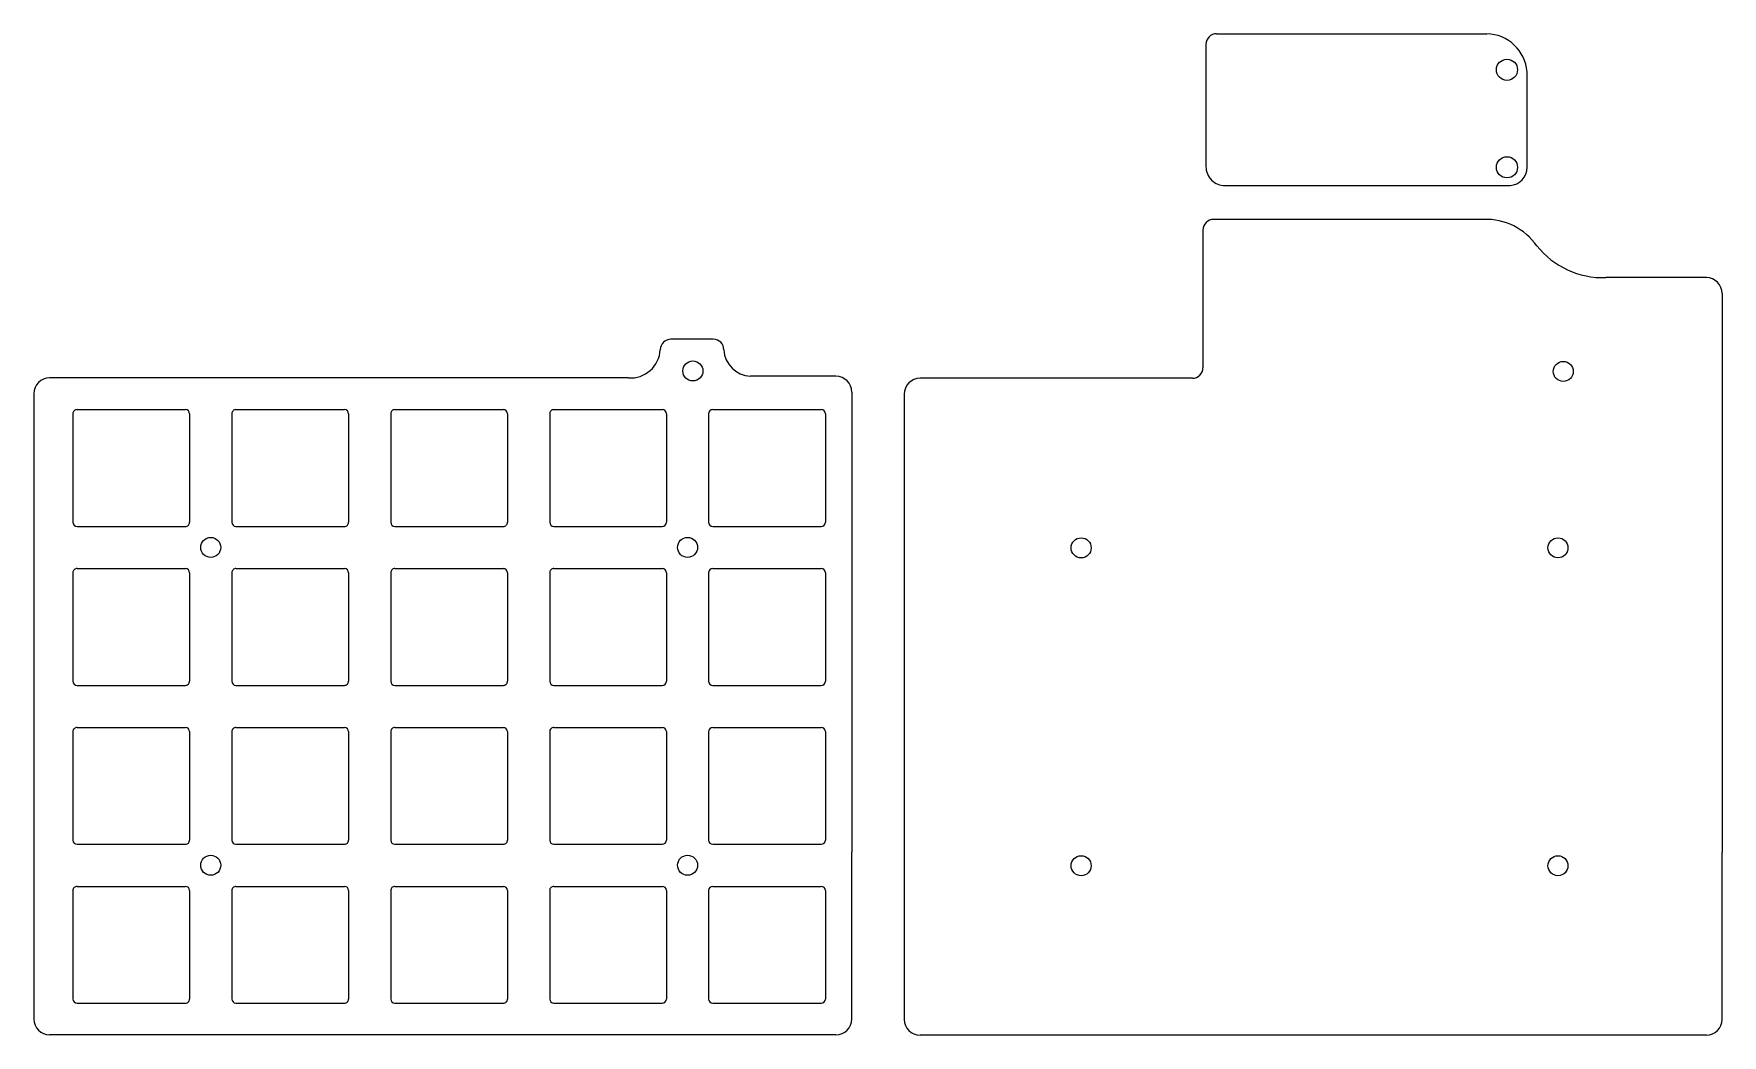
# Model space of a CAD drawing. Extents: x 42 to 244, y -151 to -31.
import ezdxf

# ---------------------------------------------------------------- set-up
doc = ezdxf.new("R2010")
doc.units = 0
doc.layers.add('BLACK', color=7, linetype='CONTINUOUS')

msp = doc.modelspace()

# ---------------------------------------------------------------- linework, layer by layer
at = {"layer": 'BLACK', "linetype": 'CONTINUOUS'}
for p, q in [((182.147, -32.3505), (182.147, -46.9855)), ((183.417, -31.0805), (215.801, -31.0805)), ((220.627, -47.0825), (220.627, -35.6525)), ((184.433, -49.2715), (218.596, -49.2715)), ((181.788, -54.6), (181.788, -66.03)), ((215.443, -53.33), (183.058, -53.33)), ((242.113, -60.315), (230.048, -60.315)), ((244.018, -62.22), (244.018, -129.213)), ((181.788, -66.03), (181.788, -71.11)), ((123.092, -67.6913), (118.013, -67.6913)), ((76.2, -72.3263), (43.561, -72.3263)), ((112.932, -72.3263), (76.2, -72.3263)), ((137.795, -72.1362), (127.537, -72.1362)), ((180.518, -72.38), (147.879, -72.38)), ((41.656, -74.2313), (41.656, -149.161)), ((139.7, -74.0412), (139.7, -129.159)), ((145.974, -74.285), (145.974, -149.215)), ((46.3375, -76.6312), (46.3375, -89.6312)), ((46.8375, -76.1312), (59.8375, -76.1312)), ((60.3375, -76.6312), (60.3375, -89.6312)), ((65.3875, -76.6312), (65.3875, -89.6312)), ((65.8875, -76.1312), (78.8875, -76.1312)), ((79.3875, -76.6312), (79.3875, -89.6312)), ((84.4375, -76.6312), (84.4375, -89.6312)), ((84.9375, -76.1312), (97.9375, -76.1312)), ((98.4375, -76.6312), (98.4375, -89.6312)), ((103.487, -76.6312), (103.487, -89.6312)), ((103.987, -76.1312), (116.987, -76.1312)), ((117.487, -76.6312), (117.487, -89.6312)), ((122.537, -76.6312), (122.537, -89.6312)), ((123.037, -76.1312), (136.037, -76.1312)), ((136.537, -76.6312), (136.537, -89.6312)), ((46.8375, -90.1312), (59.8375, -90.1312)), ((65.8875, -90.1312), (78.8875, -90.1312)), ((84.9375, -90.1312), (97.9375, -90.1312)), ((103.987, -90.1312), (116.987, -90.1312)), ((123.037, -90.1312), (136.037, -90.1312)), ((46.3375, -95.6812), (46.3375, -108.681)), ((46.8375, -95.1812), (59.8375, -95.1812)), ((60.3375, -95.6812), (60.3375, -108.681)), ((65.3875, -95.6812), (65.3875, -108.681)), ((65.8875, -95.1812), (78.8875, -95.1812)), ((79.3875, -95.6812), (79.3875, -108.681)), ((84.4375, -95.6812), (84.4375, -108.681)), ((84.9375, -95.1812), (97.9375, -95.1812)), ((98.4375, -95.6812), (98.4375, -108.681)), ((103.487, -95.6812), (103.487, -108.681)), ((103.987, -95.1812), (116.987, -95.1812)), ((117.487, -95.6812), (117.487, -108.681)), ((122.537, -95.6812), (122.537, -108.681)), ((123.037, -95.1812), (136.037, -95.1812)), ((136.537, -95.6812), (136.537, -108.681)), ((46.8375, -109.181), (59.8375, -109.181)), ((65.8875, -109.181), (78.8875, -109.181)), ((84.9375, -109.181), (97.9375, -109.181)), ((103.987, -109.181), (116.987, -109.181)), ((123.037, -109.181), (136.037, -109.181)), ((46.3375, -114.731), (46.3375, -127.731)), ((46.8375, -114.231), (59.8375, -114.231)), ((60.3375, -114.731), (60.3375, -127.731)), ((65.3875, -114.731), (65.3875, -127.731)), ((65.8875, -114.231), (78.8875, -114.231)), ((79.3875, -114.731), (79.3875, -127.731)), ((84.4375, -114.731), (84.4375, -127.731)), ((84.9375, -114.231), (97.9375, -114.231)), ((98.4375, -114.731), (98.4375, -127.731)), ((103.487, -114.731), (103.487, -127.731)), ((103.987, -114.231), (116.987, -114.231)), ((117.487, -114.731), (117.487, -127.731)), ((122.537, -114.731), (122.537, -127.731)), ((123.037, -114.231), (136.037, -114.231)), ((136.537, -114.731), (136.537, -127.731)), ((46.8375, -128.231), (59.8375, -128.231)), ((65.8875, -128.231), (78.8875, -128.231)), ((84.9375, -128.231), (97.9375, -128.231)), ((103.987, -128.231), (116.987, -128.231)), ((123.037, -128.231), (136.037, -128.231)), ((139.7, -149.161), (139.7, -129.159)), ((244.018, -149.215), (244.018, -129.213)), ((46.8375, -133.281), (59.8375, -133.281)), ((65.8875, -133.281), (78.8875, -133.281)), ((84.9375, -133.281), (97.9375, -133.281)), ((103.987, -133.281), (116.987, -133.281)), ((123.037, -133.281), (136.037, -133.281)), ((46.3375, -133.781), (46.3375, -146.781)), ((60.3375, -133.781), (60.3375, -146.781)), ((65.3875, -133.781), (65.3875, -146.781)), ((79.3875, -133.781), (79.3875, -146.781)), ((84.4375, -133.781), (84.4375, -146.781)), ((98.4375, -133.781), (98.4375, -146.781)), ((103.487, -133.781), (103.487, -146.781)), ((117.487, -133.781), (117.487, -146.781)), ((122.537, -133.781), (122.537, -146.781)), ((136.537, -133.781), (136.537, -146.781)), ((46.8375, -147.281), (59.8375, -147.281)), ((65.8875, -147.281), (78.8875, -147.281)), ((84.9375, -147.281), (97.9375, -147.281)), ((103.987, -147.281), (116.987, -147.281)), ((123.037, -147.281), (136.037, -147.281)), ((137.795, -151.066), (43.561, -151.066)), ((242.113, -151.12), (147.879, -151.12))]:
    msp.add_line(p, q, dxfattribs=at)
at = {"layer": 'BLACK'}
for centre, radius in [((218.215, -35.3985), 1.27), ((218.215, -47.0825), 1.27), ((120.65, -71.5007), 1.2), ((224.968, -71.5545), 1.2), ((62.865, -92.6487), 1.2), ((120.015, -92.6462), 1.2), ((167.183, -92.7025), 1.2), ((224.333, -92.7), 1.2), ((62.865, -130.746), 1.2), ((120.015, -130.746), 1.2), ((167.183, -130.8), 1.2), ((224.333, -130.8), 1.2)]:
    msp.add_circle(centre, radius, dxfattribs=at)
for centre, radius, start, end in [((183.417, -32.3505), 1.27, 90, 180), ((215.693, -36.0277), 4.9483, 4.34815, 88.7482), ((184.394, -47.0247), 2.2471, -181, -89), ((218.434, -47.0843), 2.1932, -85.7523, 0.047703), ((183.058, -54.6), 1.27, 90, 180), ((215.7, -60.753), 7.4274, 34.885, 91.985), ((229.792, -50.0218), 10.2964, -140.975, -88.5751), ((242.113, -62.22), 1.905, 0, 90), ((118.013, -68.9613), 1.27, 90, 180), ((123.092, -68.9613), 1.27, 0, 90), ((113.175, -68.7619), 3.5726, -93.899, -3.19897), ((127.726, -68.7732), 3.3683, -176.8, -93.2), ((43.561, -74.2313), 1.905, 90, 180), ((137.795, -74.0412), 1.905, 0, 90), ((147.879, -74.285), 1.905, 90, 180), ((180.518, -71.11), 1.27, -90, 0), ((46.8375, -76.6312), 0.5, -270.004, -179.996), ((59.8374, -76.6313), 0.5001, 0.009968, 89.99), ((65.8875, -76.6312), 0.5, -270.004, -179.996), ((78.8874, -76.6313), 0.5001, 0.009968, 89.99), ((84.9375, -76.6312), 0.5, -270.004, -179.996), ((97.9374, -76.6313), 0.5001, 0.009166, 89.9908), ((103.987, -76.6312), 0.5, -270.003, -179.997), ((116.987, -76.6313), 0.5, 0.001719, 89.9983), ((123.038, -76.6313), 0.5, 90.004, 179.996), ((136.037, -76.6313), 0.5, 0.001719, 89.9983), ((46.8376, -89.6312), 0.5001, -179.99, -90.01), ((59.8375, -89.6313), 0.5, -90.0041, 0.004126), ((65.8876, -89.6312), 0.5001, -179.99, -90.01), ((78.8875, -89.6313), 0.5, -90.0041, 0.004126), ((84.9376, -89.6312), 0.5001, -179.99, -90.01), ((97.9375, -89.6313), 0.5, -90.0033, 0.003323), ((103.988, -89.6312), 0.5, -179.998, -90.0017), ((116.987, -89.6312), 0.5, -89.996, -0.00401), ((123.038, -89.6312), 0.5, -179.998, -90.0017), ((136.037, -89.6312), 0.5, -89.996, -0.00401), ((46.8375, -95.6812), 0.5, -270.004, -179.996), ((59.8374, -95.6813), 0.5001, 0.009968, 89.99), ((65.8875, -95.6812), 0.5, -270.004, -179.996), ((78.8874, -95.6813), 0.5001, 0.009968, 89.99), ((84.9375, -95.6812), 0.5, -270.004, -179.996), ((97.9374, -95.6813), 0.5001, 0.009166, 89.9908), ((103.987, -95.6812), 0.5, -270.003, -179.997), ((116.987, -95.6813), 0.5, 0.001719, 89.9983), ((123.038, -95.6813), 0.5, 90.004, 179.996), ((136.037, -95.6813), 0.5, 0.001719, 89.9983), ((46.8376, -108.681), 0.5001, -179.99, -90.01), ((59.8375, -108.681), 0.5, -90.0041, 0.004126), ((65.8876, -108.681), 0.5001, -179.99, -90.01), ((78.8875, -108.681), 0.5, -90.0041, 0.004126), ((84.9376, -108.681), 0.5001, -179.99, -90.01), ((97.9375, -108.681), 0.5, -90.0033, 0.003323), ((103.988, -108.681), 0.5, -179.998, -90.0017), ((116.987, -108.681), 0.5, -89.996, -0.00401), ((123.038, -108.681), 0.5, -179.998, -90.0017), ((136.037, -108.681), 0.5, -89.996, -0.00401), ((46.8375, -114.731), 0.5, -270.004, -179.996), ((59.8374, -114.731), 0.5001, 0.009968, 89.99), ((65.8875, -114.731), 0.5, -270.004, -179.996), ((78.8874, -114.731), 0.5001, 0.009968, 89.99), ((84.9375, -114.731), 0.5, -270.004, -179.996), ((97.9374, -114.731), 0.5001, 0.009166, 89.9908), ((103.987, -114.731), 0.5, -270.003, -179.997), ((116.987, -114.731), 0.5, 0.001719, 89.9983), ((123.038, -114.731), 0.5, 90.004, 179.996), ((136.037, -114.731), 0.5, 0, 90), ((46.8376, -127.731), 0.5001, -179.99, -90.01), ((59.8375, -127.731), 0.5, -90.0041, 0.004126), ((65.8876, -127.731), 0.5001, -179.99, -90.01), ((78.8875, -127.731), 0.5, -90.0041, 0.004126), ((84.9376, -127.731), 0.5001, -179.99, -90.01), ((97.9375, -127.731), 0.5, -90.0033, 0.003323), ((103.988, -127.731), 0.5, -179.998, -90.0017), ((116.987, -127.731), 0.5, -89.996, -0.00401), ((123.037, -127.731), 0.5, -180, -90), ((136.037, -127.731), 0.5, -90, 0), ((46.8375, -133.781), 0.5, -270.004, -179.996), ((59.8374, -133.781), 0.5001, 0.009968, 89.99), ((65.8875, -133.781), 0.5, -270.004, -179.996), ((78.8874, -133.781), 0.5001, 0.009968, 89.99), ((84.9375, -133.781), 0.5, -270.004, -179.996), ((97.9374, -133.781), 0.5001, 0.009166, 89.9908), ((103.987, -133.781), 0.5, -270.003, -179.997), ((116.987, -133.781), 0.5, 0.001719, 89.9983), ((123.038, -133.781), 0.5, 90.004, 179.996), ((136.037, -133.781), 0.5, 0.001719, 89.9983), ((46.8376, -146.781), 0.5001, -179.99, -90.01), ((59.8375, -146.781), 0.5, -90.0041, 0.004126), ((65.8876, -146.781), 0.5001, -179.99, -90.01), ((78.8875, -146.781), 0.5, -90.0041, 0.004126), ((84.9376, -146.781), 0.5001, -179.99, -90.01), ((97.9375, -146.781), 0.5, -90.0033, 0.003323), ((103.988, -146.781), 0.5, -179.998, -90.0017), ((116.987, -146.781), 0.5, -89.996, -0.00401), ((123.038, -146.781), 0.5, -179.998, -90.0017), ((136.037, -146.781), 0.5, -89.996, -0.00401), ((43.561, -149.161), 1.905, -180, -90), ((137.795, -149.161), 1.905, -90, 0), ((147.879, -149.215), 1.905, -180, -90), ((242.113, -149.215), 1.905, -90, 0)]:
    msp.add_arc(centre, radius, start, end, dxfattribs=at)

doc.saveas('drawing.dxf')
